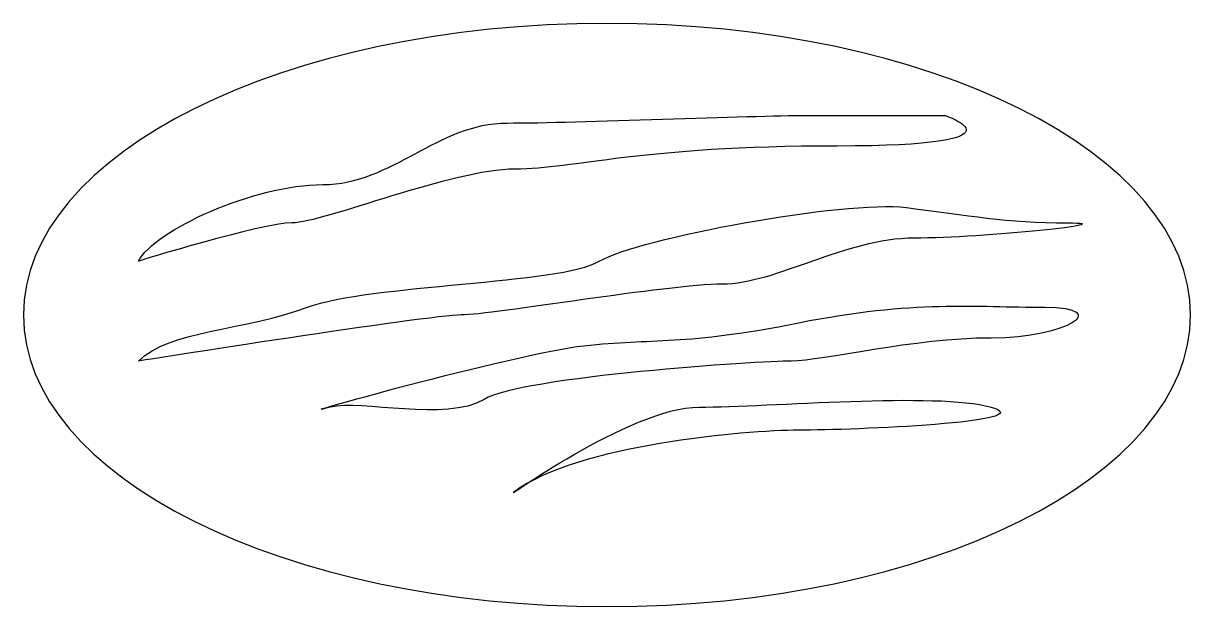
# Model space of a CAD drawing. Header units: centimetres. Extents: x -6.7 to 6.7, y -3.4 to 3.4.
import ezdxf

# ---------------------------------------------------------------- set-up
doc = ezdxf.new("R2010")
doc.units = ezdxf.units.CM
doc.header["$MEASUREMENT"] = 0
doc.layers.add('Camada 1', color=7, linetype='Continuous')

msp = doc.modelspace()

# ---------------------------------------------------------------- linework, layer by layer
at = {"layer": 'Camada 1'}
for points, knots in [([(-6.74459, 0), (-6.74459, 1.86261), (-3.72498, 3.37164), (-0.00025, 3.37164), (-0.00025, 3.37164), (3.72448, 3.37164), (6.74459, 1.86262), (6.74459, 0), (6.74459, 0), (6.74459, -1.86262), (3.72447, -3.37164), (-0.00025, -3.37164), (-0.00025, -3.37164), (-3.72497, -3.37164), (-6.74459, -1.86264), (-6.74459, 0)], [0, 0, 0, 0, 0.2, 0.2, 0.2, 0.2, 0.4, 0.4, 0.4, 0.4, 0.6, 0.6, 0.6, 0.6, 1, 1, 1, 1]), ([(-3.63867, 1.06495), (-3.28352, 1.06495), (-1.775, 1.68685), (-1.0652, 1.68685), (-1.0652, 1.68685), (-0.3554, 1.68685), (0.3549, 1.9531), (2.66159, 1.9531), (2.66159, 1.9531), (4.96934, 1.9531), (3.90542, 2.30669), (3.90542, 2.30669), (3.90542, 2.30669), (3.90542, 2.30669), (2.92784, 2.30669), (2.308, 2.30669), (2.308, 2.30669), (1.6861, 2.30669), (-0.3549, 2.21932), (-1.1536, 2.21932), (-1.1536, 2.21932), (-1.9523, 2.21932), (-2.48479, 1.50797), (-3.28349, 1.50797), (-3.28349, 1.50797), (-4.08219, 1.50797), (-5.23606, 0.9755), (-5.41339, 0.62191), (-5.41339, 0.62191), (-5.41339, 0.6219), (-3.99382, 1.06495), (-3.63867, 1.06495)], [0, 0, 0, 0, 0.11111111, 0.11111111, 0.11111111, 0.11111111, 0.22222222, 0.22222222, 0.22222222, 0.22222222, 0.33333333, 0.33333333, 0.33333333, 0.33333333, 0.44444444, 0.44444444, 0.44444444, 0.44444444, 0.55555556, 0.55555556, 0.55555556, 0.55555556, 0.66666667, 0.66666667, 0.66666667, 0.66666667, 0.77777778, 0.77777778, 0.77777778, 0.77777778, 1, 1, 1, 1]), ([(-1.68607, 0), (-1.33092, 0), (0.71008, 0.35568), (1.33092, 0.35568), (1.33092, 0.35568), (1.95232, 0.35568), (2.75104, 0.88815), (3.54974, 0.88815), (3.54974, 0.88815), (4.34844, 0.88815), (6.03529, 1.06494), (5.32396, 1.06494), (5.32396, 1.06494), (4.61469, 1.06494), (4.17165, 1.15437), (3.46029, 1.24173), (3.46029, 1.24173), (2.75102, 1.33116), (0.35488, 0.88814), (-0.08867, 0.62189), (-0.08867, 0.62189), (-0.53222, 0.35564), (-2.75104, 0.35564), (-3.46134, 0.08942), (-3.46134, 0.08942), (-4.17167, -0.17683), (-5.05876, -0.17683), (-5.41341, -0.53248), (-5.41341, -0.53248), (-5.41339, -0.53247), (-2.04125, 0), (-1.68607, 0)], [0, 0, 0, 0, 0.11111111, 0.11111111, 0.11111111, 0.11111111, 0.22222222, 0.22222222, 0.22222222, 0.22222222, 0.33333333, 0.33333333, 0.33333333, 0.33333333, 0.44444444, 0.44444444, 0.44444444, 0.44444444, 0.55555556, 0.55555556, 0.55555556, 0.55555556, 0.66666667, 0.66666667, 0.66666667, 0.66666667, 0.77777778, 0.77777778, 0.77777778, 0.77777778, 1, 1, 1, 1]), ([(-1.41985, -0.97549), (-0.97577, -0.70924), (1.77552, -0.53247), (2.12911, -0.53247), (2.12911, -0.53247), (2.48479, -0.53247), (3.54974, -0.26622), (4.43789, -0.26622), (4.43789, -0.26622), (5.32501, -0.26622), (5.85643, 0.08946), (5.05773, 0.08946), (5.05773, 0.08946), (4.25903, 0.08946), (3.54976, 0.17683), (2.21857, -0.08942), (2.21857, -0.08942), (0.88738, -0.35567), (0.53222, -0.26621), (-0.26648, -0.35567), (-0.26648, -0.35567), (-1.0652, -0.44407), (-3.88929, -1.23967), (-3.1951, -1.06494), (-3.1951, -1.06494), (-2.84047, -0.97549), (-1.86392, -1.24174), (-1.41985, -0.97549)], [0, 0, 0, 0, 0.125, 0.125, 0.125, 0.125, 0.25, 0.25, 0.25, 0.25, 0.375, 0.375, 0.375, 0.375, 0.5, 0.5, 0.5, 0.5, 0.625, 0.625, 0.625, 0.625, 0.75, 0.75, 0.75, 0.75, 1, 1, 1, 1]), ([(2.21857, -1.3312), (2.84047, -1.3312), (5.05773, -1.24174), (4.4379, -1.06495), (4.4379, -1.06495), (3.816, -0.88813), (1.8629, -1.06495), (1.0647, -1.06495), (1.0647, -1.06495), (0.266, -1.06495), (-1.2784, -2.20062), (-1.0652, -2.04044), (-1.0652, -2.04044), (-0.35543, -1.50797), (1.59714, -1.3312), (2.21857, -1.3312)], [0, 0, 0, 0, 0.2, 0.2, 0.2, 0.2, 0.4, 0.4, 0.4, 0.4, 0.6, 0.6, 0.6, 0.6, 1, 1, 1, 1])]:
    msp.add_open_spline(points, degree=3, knots=knots, dxfattribs=at)

doc.saveas('drawing.dxf')
